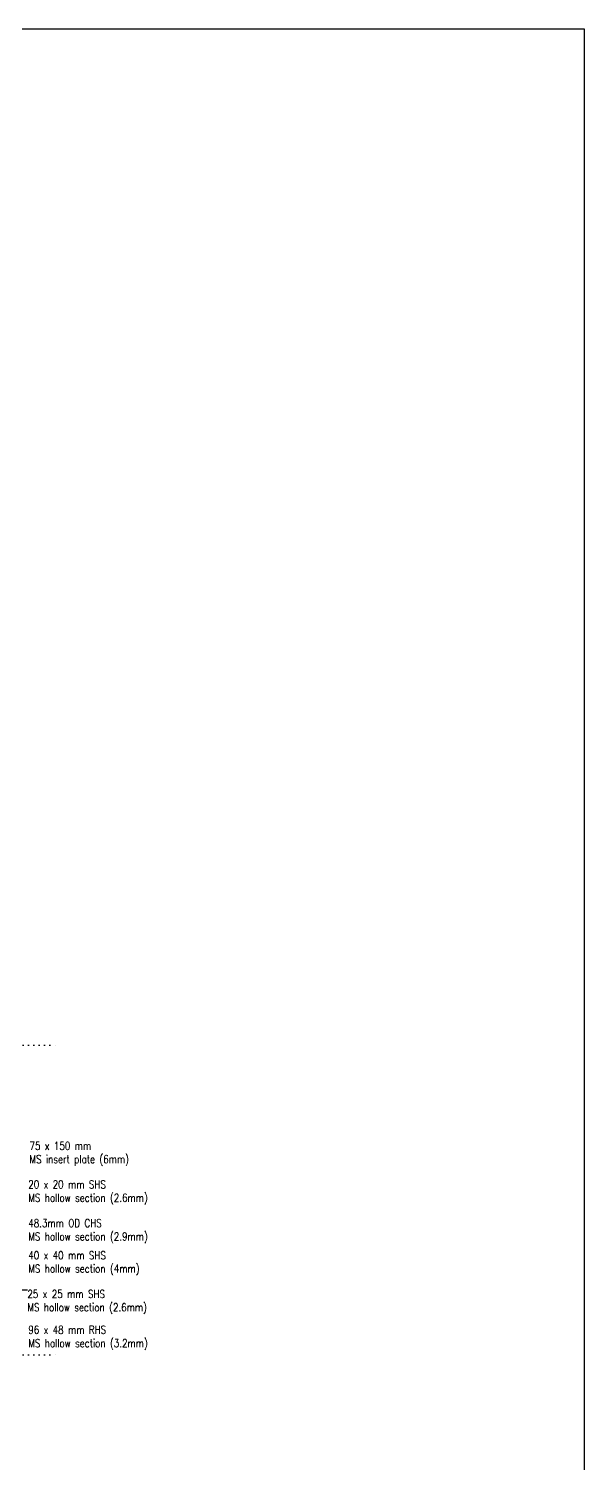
# Model space of a CAD drawing. Extents: x -32840 to 422982, y 280745 to 888746.
# Drawn here: x 377495 to 382705, y 467677 to 481119 of the extents above; entities that cross this region are included whole.
import ezdxf
from ezdxf import colors
from ezdxf.entities.mleader import LeaderData, LeaderLine
from ezdxf.math import Vec2, Vec3

# ---------------------------------------------------------------- set-up
doc = ezdxf.new("R2010")
doc.units = 0
doc.header["$LTSCALE"] = 1000
doc.linetypes.add('DOT', pattern=[0.25, 0, -0.25])
doc.layers.add('C-LEVL', color=4, linetype='Continuous')
doc.layers.add('Text', color=7, linetype='Continuous')
doc.styles.add('ROMANS', font='romans.shx', dxfattribs={"width": 0.8})

msp = doc.modelspace()

# ---------------------------------------------------------------- linework, layer by layer
msp.add_lwpolyline([(316994.9, 481119.3), (382705.2, 481119.3), (382705.2, 447633.9), (316994.9, 447633.9)], close=True)
at = {"layer": 'C-LEVL', "color": 8, "linetype": 'DOT', "lineweight": -2, "ltscale": 0.2}
for p, q in [((371881.4, 471594.8), (377751.6, 471594.8)), ((371881.4, 468694.8), (377751.6, 468694.8))]:
    msp.add_line(p, q, dxfattribs=at)

# ---------------------------------------------------------------- texts
at = {"layer": 'Text', "lineweight": 0, "ltscale": 0.5, "char_height": 75, "attachment_point": 1, "style": 'ROMANS'}
for s, insert, width in [('75 x 150 mm \\PMS insert plate (6mm)', (377502.2, 470689.2), 1101.244), ('20 x 20 mm SHS \\PMS hollow section (2.6mm)', (377490.8, 470328), 1353.067), ('48.3mm OD CHS \\PMS hollow section (2.9mm)', (377490.8, 469965.1), 1420.139), ('40 x 40 mm SHS \\PMS hollow section (4mm)', (377490.8, 469663.5), 1261.939), ('96 x 48 mm RHS \\PMS hollow section (3.2mm)', (377490.8, 468965.4), 1522.305)]:
    msp.add_mtext(s, dxfattribs=dict(at, insert=insert, width=width))

# ---------------------------------------------------------------- leaders
at = {"layer": 'Text', "lineweight": 0, "ltscale": 0.5}
ml = msp.add_multileader_mtext('Standard', dxfattribs=at)
ml.set_content('25 x 25 mm SHS \\PMS hollow section (2.6mm)', color=256, style='ROMANS')
ml.set_leader_properties()
ml.build(insert=Vec2(0, 0))
ml.multileader.update_dxf_attribs({"text_left_attachment_type": 0, "dogleg_length": 0.36, "arrow_head_size": 75})
ctx = ml.context
ctx.base_point, ctx.char_height, ctx.arrow_head_size, ctx.landing_gap_size, ctx.plane_origin = Vec3(377482.6, 469301.1), 75, 75, 0.09, Vec3(375637.3, 469048.4)
ctx.left_attachment = 0
notes = []
notes.append((ctx, [(0, (1, 1, 0), (377351, 469301.1), (1, 0), 131.6, [(3, [(375732.3, 469638.5), (375721.2, 468993.2)], 0, [])])]))
ctx.mtext.insert, ctx.mtext.width, ctx.mtext.flow_direction = Vec3(377482.7, 469301.1), 1687.072, 5
for ctx, leaders in notes:
    for number, flags, end, landing, length, lines in leaders:
        leader = LeaderData()
        leader.index, (leader.has_last_leader_line, leader.has_dogleg_vector, leader.attachment_direction) = number, flags
        leader.last_leader_point, leader.dogleg_vector, leader.dogleg_length = Vec3(end), Vec3(landing), length
        for number, points, colour, breaks in lines:
            line = LeaderLine()
            line.index, line.vertices, line.color, line.breaks = number, Vec3.list(points), colors.encode_raw_color(colour), breaks
            leader.lines.append(line)
        ctx.leaders.append(leader)

doc.saveas('drawing.dxf')
